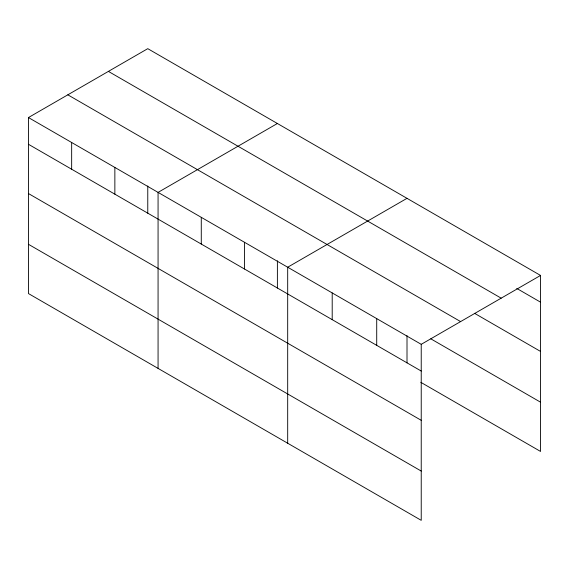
<?xml version="1.0" encoding="UTF-8"?>
<svg xmlns="http://www.w3.org/2000/svg" width="569" height="569" viewBox="0 0 569 569"><rect width="100%" height="100%" fill="white"/><g stroke="black" fill="none" stroke-linecap="round" stroke-linejoin="round"><path stroke-width="0.85" d="M28.45 117.555L421.231 344.323L421.231 520.336L28.45 293.561L28.45 117.555L147.769 48.664L540.55 275.439L540.55 451.445L420.818 382.318M277.388 123.501L158.068 192.386L158.068 368.399M407.006 198.332L287.686 267.224L287.686 443.23M421.231 344.323L540.55 275.439M516.759 288.426L540.55 302.167M108.395 71.402L501.175 298.17M474.546 313.32L540.55 351.429M67.825 94.824L460.606 321.592M430.797 338.818L540.55 402.183M28.45 144.284L421.231 371.052M28.45 193.545L421.231 420.313M28.45 244.3L421.231 471.068M407.006 335.639L407.006 362.908M376.714 318.626L376.714 345.355M332.204 292.921L332.204 319.65M277.388 260.801L277.388 288.07M244.478 242.28L244.478 269.009M201.277 217.33L201.277 244.058M147.769 185.971L147.769 213.24M114.86 167.442L114.86 194.171M71.658 142.499L71.658 169.228"/></g></svg>
